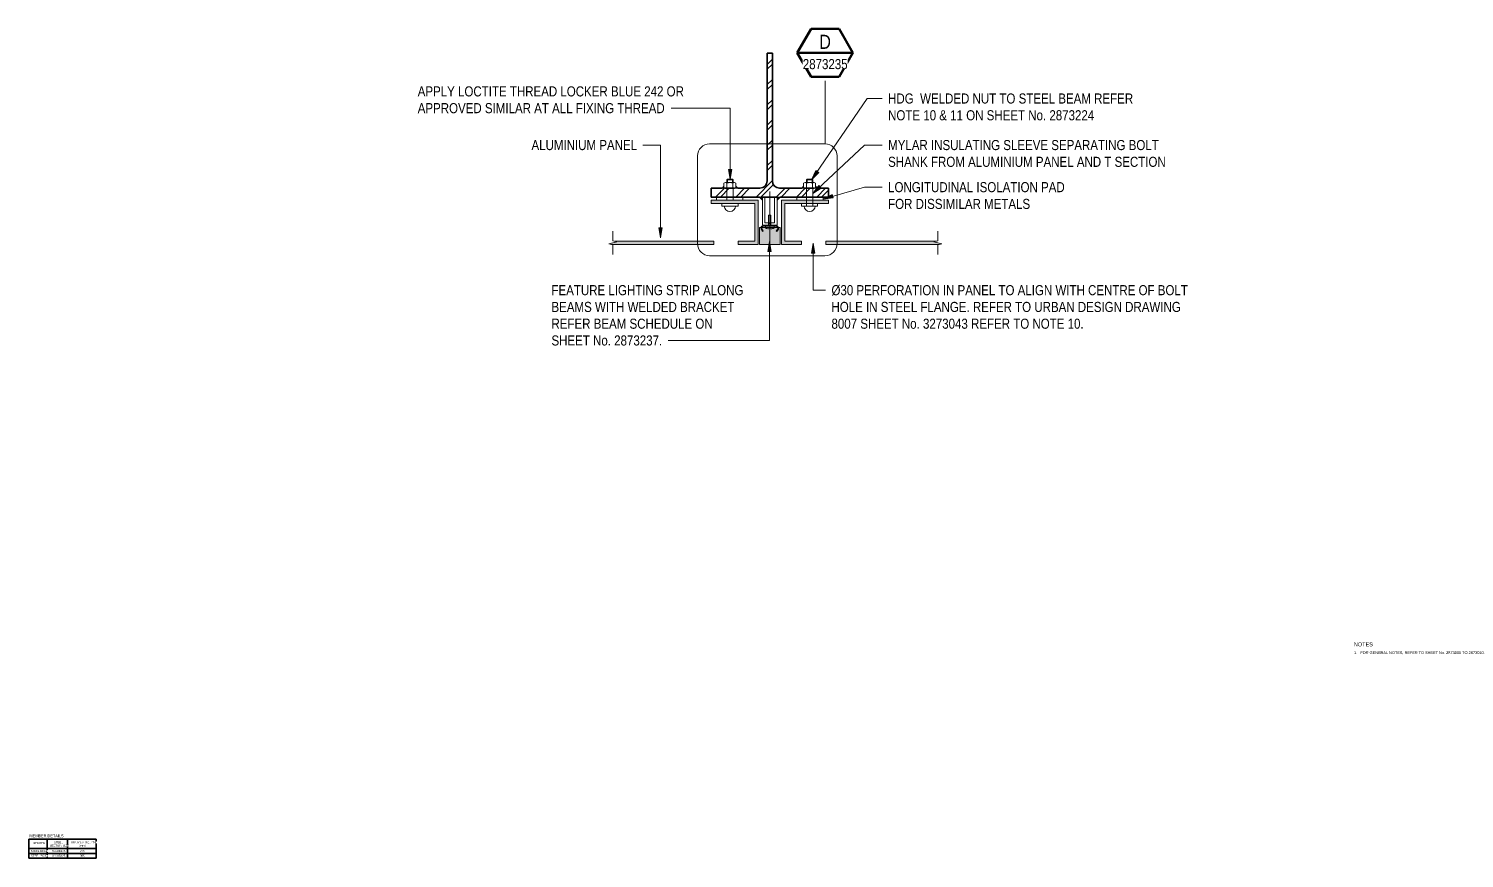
# Model space of a CAD drawing. Header units: metres. Extents: x 0.7 to 27.5, y -3.4 to 6.3.
# Drawn here: x 13.981 to 15.766, y 2.404 to 3.435 of the extents above; entities that cross this region are included whole.
import ezdxf

# ---------------------------------------------------------------- set-up
doc = ezdxf.new("R2010")
doc.units = ezdxf.units.M
doc.linetypes.add('JacobsCenter', pattern=[0.015, 0.009, -0.0015, 0.003, -0.0015])
for name, color, linetype, lineweight in [('A-ANNO-SYMB', 7, 'Continuous', 9), ('A-DETL', 7, 'Continuous', 13), ('A-DETL-GENF', 7, 'Continuous', 9), ('A-DETL-THIN', 7, 'Continuous', 9), ('G-ANNO-TEXT', 7, 'Continuous', 9)]:
    doc.layers.add(name, color=color, linetype=linetype, lineweight=lineweight)
doc.styles.add('Arial Narrow_2', font='ARIALN.TTF', dxfattribs={"height": 0.0025})
doc.styles.add('Arial Narrow_3', font='ARIALN.TTF', dxfattribs={"height": 0.0035})
doc.styles.add('Arial Narrow_4', font='ARIALN.TTF', dxfattribs={"height": 0.0175})
doc.styles.add('Arial Narrow_5', font='ARIALN.TTF', dxfattribs={"height": 0.0125})
doc.styles.add('Arial Narrow_6', font='ARIALN.TTF', dxfattribs={"height": 0.005})

# ---------------------------------------------------------------- blocks, each defined once
blk = doc.blocks.new('CS_DET_BreakLine_ViewScale - Std Break-7866648-DRG-2873233 - SECTION 2')
at = {"layer": 'A-DETL-GENF'}
for p, q in [((0.0069, 0), (-0.005, 0)), ((0.0082, 0.005), (0.0069, 0)), ((0.0107, -0.005), (0.0082, 0.005)), ((0.0119, 0), (0.0107, -0.005)), ((0.0239, 0), (0.0119, 0))]:
    blk.add_line(p, q, dxfattribs=at)
blk = doc.blocks.new('CS_DET_BreakLine_ViewScale - Std Break-7866649-DRG-2873233 - SECTION 2')
at = {"layer": 'A-DETL-GENF'}
for p, q in [((-0.005, 0), (0.0069, 0)), ((0.0069, 0), (0.0082, -0.005)), ((0.0082, -0.005), (0.0107, 0.005)), ((0.0107, 0.005), (0.0119, 0)), ((0.0119, 0), (0.0239, 0))]:
    blk.add_line(p, q, dxfattribs=at)
blk = doc.blocks.new('Drafting View - SheetRef-4900799-DRG-2873233 - SECTION 2')
at = {"layer": 'A-ANNO-SYMB', "lineweight": 50}
for p, q in [((-0.00346, 0.006), (-0.00693, 0)), ((0.00346, 0.006), (-0.00346, 0.006)), ((0.00693, 0), (0.00346, 0.006)), ((-0.00693, 0), (0.00693, 0)), ((-0.00693, 0), (-0.00347, -0.006)), ((0.00346, -0.006), (0.00693, 0)), ((-0.00347, -0.006), (0.00346, -0.006))]:
    blk.add_line(p, q, dxfattribs=at)

msp = doc.modelspace()

# ---------------------------------------------------------------- hatches: boundary and pattern name
at = {"layer": 'A-DETL-GENF'}
h = msp.add_hatch(dxfattribs=at)
h.set_pattern_fill('FP_2', color=256, style=0, pattern_type=2)
h.set_pattern_definition([(45, (4.442573, 0), (-0.012572359, 0.012572359), []), (45, (4.442573, 0.01905), (-0.012572359, 0.012572359), [])])
h.paths.add_polyline_path([(14.9752278, 3.2259838), (14.9752278, 3.2369838), (14.9144278, 3.2369838), (14.9120984, 3.2372905), (14.9099278, 3.2381896), (14.9080638, 3.2396199), (14.9066335, 3.2414838), (14.9057344, 3.2436545), (14.9054278, 3.2459838), (14.9054278, 3.4046989), (14.8990278, 3.4046989), (14.8990278, 3.2459838), (14.8987211, 3.2436545), (14.897822, 3.2414838), (14.8963917, 3.2396199), (14.8945278, 3.2381896), (14.8923571, 3.2372905), (14.8900278, 3.2369838), (14.8292278, 3.2369838), (14.8292278, 3.2259838), (14.9152278, 3.2259838)])
for points in [[(14.8468682, 3.2369838), (14.8463742, 3.2370458), (14.8459108, 3.2372278), (14.8455068, 3.2375187), (14.8451871, 3.2379003), (14.8451871, 3.2393028), (14.8428682, 3.2369838)], [(14.8625171, 3.2369838), (14.8601982, 3.2393028), (14.8601982, 3.2379003), (14.8598785, 3.2375187), (14.8594745, 3.2372278), (14.8590111, 3.2370458), (14.8585171, 3.2369838)], [(14.945939, 3.2369838), (14.9454451, 3.2370458), (14.9449817, 3.2372278), (14.9445777, 3.2375187), (14.944258, 3.2379003), (14.944258, 3.2393028), (14.941939, 3.2369838)], [(14.961588, 3.2369838), (14.9592691, 3.2393028), (14.9592691, 3.2379003), (14.9589494, 3.2375187), (14.9585453, 3.2372278), (14.958082, 3.2370458), (14.957588, 3.2369838)], [(14.8932278, 3.2219838), (14.8932278, 3.2259838), (14.8892278, 3.2259838)], [(14.9112278, 3.2219838), (14.9152278, 3.2259838), (14.9112278, 3.2259838)]]:
    msp.add_hatch(color=256, dxfattribs=at).paths.add_polyline_path(points)
at = {"layer": 'A-DETL-GENF', "true_color": 0xc0c0c0}
h = msp.add_hatch(color=9, dxfattribs=at)
h.paths.add_polyline_path([(14.8327205, 3.1669838), (14.8327205, 3.1709838), (14.7093782, 3.1709838), (14.7121378, 3.1702939), (14.7021378, 3.1677939), (14.7053782, 3.1669838), (14.7121378, 3.1669838)])
h.paths.add_polyline_path([(14.8627205, 3.1669838), (14.8877205, 3.1669838), (14.8877205, 3.2219838), (14.8292278, 3.2219838), (14.8292278, 3.2179838), (14.8837205, 3.2179838), (14.8837205, 3.1709838), (14.8627205, 3.1709838)])
h = msp.add_hatch(color=9, dxfattribs=at)
h.paths.add_polyline_path([(14.9167351, 3.1669838), (14.9417351, 3.1669838), (14.9417351, 3.1709838), (14.9207351, 3.1709838), (14.9207351, 3.2179838), (14.9752278, 3.2179838), (14.9752278, 3.2219838), (14.9167351, 3.2219838)])
h.paths.add_polyline_path([(14.9717351, 3.1669838), (15.1130353, 3.1669838), (15.1162757, 3.1677939), (15.1062757, 3.1702939), (15.1090353, 3.1709838), (14.9717351, 3.1709838)])
at = {"layer": 'A-DETL-GENF'}
h = msp.add_hatch(dxfattribs=at)
h.set_pattern_fill('FP_3', color=256, style=0, pattern_type=2)
h.set_pattern_definition([(45, (4.442573, 0), (-0.005303301, 0.005303301), [])])
h.paths.add_polyline_path([(14.9037278, 3.1909838), (14.9037278, 3.2034995), (14.9007278, 3.2034995), (14.9007278, 3.1909838)])
at = {"layer": 'A-DETL-GENF', "true_color": 0x808080}
msp.add_hatch(color=8, dxfattribs=at).paths.add_polyline_path([(14.9150055, 3.1669838), (14.9150055, 3.188106), (14.88945, 3.188106), (14.88945, 3.1669838), (14.9091827, 3.1669838)])
at = {"layer": 'G-ANNO-TEXT'}
for points in [[(14.8529976, 3.2476847), (14.8552017, 3.2601847), (14.8507935, 3.2601847)], [(14.9542227, 3.2473059), (14.9630898, 3.2563879), (14.9594488, 3.2588729)], [(14.9555581, 3.2301414), (14.9661745, 3.2370984), (14.9631548, 3.2403099)], [(14.9685656, 3.223472), (14.9811872, 3.2248149), (14.9799668, 3.2290507)], [(14.7663128, 3.1753487), (14.7685168, 3.1878487), (14.7641087, 3.1878487)], [(14.9018836, 3.1707845), (14.8996795, 3.1582845), (14.9040877, 3.1582845)], [(14.9561345, 3.1687888), (14.9539304, 3.1562888), (14.9583386, 3.1562888)]]:
    msp.add_hatch(color=256, dxfattribs=at).paths.add_polyline_path(points)

# ---------------------------------------------------------------- linework, layer by layer
at = {"layer": 'A-ANNO-SYMB', "lineweight": 18}
for p, q in [((14.9708772, 3.2920418), (14.9709502, 3.3705117)), ((14.9708632, 3.2920418), (14.8274075, 3.2920418)), ((14.8124075, 3.2770418), (14.8124075, 3.1680475)), ((14.9858632, 3.1680475), (14.9858632, 3.2770418)), ((14.8274075, 3.1530475), (14.9708632, 3.1530475))]:
    msp.add_line(p, q, dxfattribs=at)
for centre, start, end in [((14.8274075, 3.2770418), 90, 180), ((14.9708632, 3.2770418), 0, 90), ((14.8274075, 3.1680475), 180, 270), ((14.9708632, 3.1680475), 270, 0)]:
    msp.add_arc(centre, 0.015, start, end, dxfattribs=at)
at = {"layer": 'A-DETL', "lineweight": 35}
for p, q in [((14.8990278, 3.4046989), (14.8990278, 3.2459838)), ((14.9054278, 3.4046989), (14.8990278, 3.4046989)), ((14.9054278, 3.2459838), (14.9054278, 3.4046989)), ((14.8428682, 3.2369838), (14.8292278, 3.2369838)), ((14.8292278, 3.2369838), (14.8292278, 3.2259838)), ((14.8585171, 3.2369838), (14.8468682, 3.2369838)), ((14.8900278, 3.2369838), (14.8625171, 3.2369838)), ((14.941939, 3.2369838), (14.9144278, 3.2369838)), ((14.957588, 3.2369838), (14.945939, 3.2369838)), ((14.9752278, 3.2369838), (14.961588, 3.2369838)), ((14.9752278, 3.2259838), (14.9752278, 3.2369838)), ((14.8292278, 3.2259838), (14.8892278, 3.2259838)), ((14.8932278, 3.2259838), (14.9112278, 3.2259838)), ((14.9152278, 3.2259838), (14.9752278, 3.2259838)), ((13.9807617, 2.4279933), (14.0648361, 2.4279933)), ((13.9807617, 2.4279933), (13.9807617, 2.4040352)), ((14.0038357, 2.4279933), (14.0038357, 2.4040352)), ((14.0288357, 2.4279933), (14.0288357, 2.4040352)), ((14.0648361, 2.4279933), (14.0648361, 2.4040352)), ((13.9807617, 2.4160352), (14.0648361, 2.4160352)), ((13.9807617, 2.4100352), (14.0648361, 2.4100352)), ((13.9807617, 2.4040352), (14.0648361, 2.4040352))]:
    msp.add_line(p, q, dxfattribs=at)
at = {"layer": 'A-DETL', "lineweight": 9}
for p, q in [((14.8451871, 3.2393028), (14.8428682, 3.2369838)), ((14.8428682, 3.2369838), (14.8468682, 3.2369838)), ((14.8451871, 3.2379003), (14.8451871, 3.2393028)), ((14.848692, 3.2369838), (14.848692, 3.2219838)), ((14.8566926, 3.2369838), (14.8566926, 3.2219838)), ((14.8585171, 3.2369838), (14.8625171, 3.2369838)), ((14.8625171, 3.2369838), (14.8601982, 3.2393028)), ((14.8601982, 3.2393028), (14.8601982, 3.2379003)), ((14.944258, 3.2393028), (14.941939, 3.2369838)), ((14.941939, 3.2369838), (14.945939, 3.2369838)), ((14.944258, 3.2379003), (14.944258, 3.2393028)), ((14.9477629, 3.2369838), (14.9477629, 3.2147732)), ((14.9557635, 3.2369838), (14.9557635, 3.2147732)), ((14.957588, 3.2369838), (14.961588, 3.2369838)), ((14.961588, 3.2369838), (14.9592691, 3.2393028)), ((14.9592691, 3.2393028), (14.9592691, 3.2379003)), ((14.8877205, 3.2219838), (14.8292278, 3.2219838)), ((14.8292278, 3.2219838), (14.8292278, 3.2179838)), ((14.8292278, 3.2179838), (14.8837205, 3.2179838)), ((14.8358672, 3.2259838), (14.8358672, 3.2219838)), ((14.8685029, 3.2259838), (14.8358672, 3.2259838)), ((14.8427205, 3.2179838), (14.8427205, 3.2147732)), ((14.8427205, 3.2147732), (14.8627205, 3.2147732)), ((14.8606922, 3.2147827), (14.844693, 3.2147745)), ((14.8627205, 3.2147732), (14.8627205, 3.2179838)), ((14.8685029, 3.2219838), (14.8685029, 3.2259838)), ((14.8837205, 3.2179838), (14.8837205, 3.1709838)), ((14.8877205, 3.1669838), (14.8877205, 3.2219838)), ((14.8892278, 3.2259838), (14.8932278, 3.2219838)), ((14.9112278, 3.2219838), (14.9152278, 3.2259838)), ((14.9752278, 3.2219838), (14.9167351, 3.2219838)), ((14.9167351, 3.2219838), (14.9167351, 3.1669838)), ((14.9207351, 3.1709838), (14.9207351, 3.2179838)), ((14.9207351, 3.2179838), (14.9752278, 3.2179838)), ((14.9359526, 3.2259838), (14.9685883, 3.2259838)), ((14.9359526, 3.2219838), (14.9359526, 3.2259838)), ((14.9417351, 3.2179838), (14.9617351, 3.2179838)), ((14.9417351, 3.2147732), (14.9417351, 3.2179838)), ((14.9617351, 3.2147732), (14.9417351, 3.2147732)), ((14.9617351, 3.2179838), (14.9617351, 3.2147732)), ((14.9685883, 3.2259838), (14.9685883, 3.2219838)), ((14.9752278, 3.2179838), (14.9752278, 3.2219838)), ((14.7053782, 3.1669838), (14.8327205, 3.1669838)), ((14.8327205, 3.1709838), (14.7093782, 3.1709838)), ((14.8327205, 3.1669838), (14.8327205, 3.1709838)), ((14.8837205, 3.1709838), (14.8627205, 3.1709838)), ((14.8627205, 3.1709838), (14.8627205, 3.1669838)), ((14.8627205, 3.1669838), (14.8877205, 3.1669838)), ((14.9167351, 3.1669838), (14.9417351, 3.1669838)), ((14.9417351, 3.1709838), (14.9207351, 3.1709838)), ((14.9417351, 3.1669838), (14.9417351, 3.1709838)), ((15.1090353, 3.1709838), (14.9717351, 3.1709838)), ((14.9717351, 3.1709838), (14.9717351, 3.1669838)), ((14.9717351, 3.1669838), (15.1130353, 3.1669838))]:
    msp.add_line(p, q, dxfattribs=at)
at = {"layer": 'A-DETL', "linetype": 'JacobsCenter', "lineweight": 9}
msp.add_line((14.9022278, 3.1629557), (14.9022278, 3.2329557), dxfattribs=at)
at = {"layer": 'A-DETL', "lineweight": 18}
for p, q in [((14.8932278, 3.2259838), (14.8892278, 3.2259838)), ((14.8932278, 3.2219838), (14.8932278, 3.2259838)), ((14.8932278, 3.2259838), (14.8932278, 3.1909838)), ((14.8962278, 3.2259838), (14.8962278, 3.1939838)), ((14.9082278, 3.1939838), (14.9082278, 3.2259838)), ((14.9152278, 3.2259838), (14.9112278, 3.2259838)), ((14.9112278, 3.2259838), (14.9112278, 3.2219838)), ((14.9112278, 3.1909838), (14.9112278, 3.2259838)), ((14.9037278, 3.2034995), (14.9007278, 3.2034995)), ((14.9007278, 3.2034995), (14.9007278, 3.1909838)), ((14.9037278, 3.1909838), (14.9037278, 3.2034995)), ((14.9150055, 3.188106), (14.88945, 3.188106)), ((14.88945, 3.188106), (14.88945, 3.1669838)), ((14.8932278, 3.1909838), (14.9112278, 3.1909838)), ((14.8962278, 3.1939838), (14.9082278, 3.1939838)), ((14.8962278, 3.1895488), (14.9082278, 3.1895488)), ((14.8966876, 3.1895488), (14.8966876, 3.1874135)), ((14.9007278, 3.1909838), (14.9037278, 3.1909838)), ((14.907768, 3.1874135), (14.907768, 3.1895488)), ((14.9150055, 3.1669838), (14.9150055, 3.188106)), ((14.88945, 3.1669838), (14.9150055, 3.1669838))]:
    msp.add_line(p, q, dxfattribs=at)
at = {"layer": 'A-DETL'}
for p, q in [((14.8914311, 3.1880488), (14.8914311, 3.1859074)), ((14.8914311, 3.1859074), (14.8932797, 3.1831669)), ((14.8924311, 3.1880488), (14.8924311, 3.1862132)), ((14.8924311, 3.1862132), (14.8941087, 3.183726)), ((14.8941087, 3.183726), (14.8932797, 3.1831669)), ((14.9022278, 3.1905488), (14.8939311, 3.1905488)), ((14.9022278, 3.1895488), (14.8939311, 3.1895488)), ((14.9022278, 3.1905488), (14.9105244, 3.1905488)), ((14.9022278, 3.1895488), (14.9105244, 3.1895488)), ((14.9120244, 3.1862132), (14.9103468, 3.183726)), ((14.9103468, 3.183726), (14.9111759, 3.1831669)), ((14.9130244, 3.1859074), (14.9111759, 3.1831669)), ((14.9120244, 3.1880488), (14.9120244, 3.1862132)), ((14.9130244, 3.1880488), (14.9130244, 3.1859074))]:
    msp.add_line(p, q, dxfattribs=at)
at = {"layer": 'A-DETL', "lineweight": 9}
for centre, radius, start, end in [((14.8468682, 3.2389838), 0.002, 212.8030318, 270), ((14.8585171, 3.2389838), 0.002, 270, 327.1969682), ((14.945939, 3.2389838), 0.002, 212.8030318, 270), ((14.957588, 3.2389838), 0.002, 270, 327.1969682), ((14.8526926, 3.2148588), 0.007, 180.6858128, 359.3723736), ((14.9517629, 3.2148588), 0.007, 180.7004917, 359.2995083)]:
    msp.add_arc(centre, radius, start, end, dxfattribs=at)
at = {"layer": 'A-DETL', "lineweight": 35}
for centre, start, end in [((14.8900278, 3.2459838), 270, 360), ((14.9144278, 3.2459838), 180, 270)]:
    msp.add_arc(centre, 0.009, start, end, dxfattribs=at)
at = {"layer": 'A-DETL'}
for centre, radius, start, end in [((14.8939311, 3.1880488), 0.0025, 90, 180), ((14.8939311, 3.1880488), 0.0015, 90, 180), ((14.9105244, 3.1880488), 0.0025, 0, 90), ((14.9105244, 3.1880488), 0.0015, 0, 90)]:
    msp.add_arc(centre, radius, start, end, dxfattribs=at)
at = {"layer": 'A-DETL', "lineweight": 18}
for centre, radius, start, end in [((14.9022278, 3.1998775), 0.0136398, 246.0350215, 263.7464207), ((14.9022278, 3.1835132), 0.0031748, 62.0957898, 117.9042102), ((14.9022278, 3.1998775), 0.0136398, 276.2535793, 293.9649785)]:
    msp.add_arc(centre, radius, start, end, dxfattribs=at)
at = {"layer": 'A-DETL-THIN'}
for p, q in [((14.8451871, 3.2393028), (14.8451871, 3.2430802)), ((14.8583218, 3.2439838), (14.8470635, 3.2439838)), ((14.8470635, 3.2369838), (14.8583218, 3.2369838)), ((14.8494926, 3.2479838), (14.8486926, 3.2471838)), ((14.8486926, 3.2471838), (14.8486926, 3.2439838)), ((14.8566926, 3.2471838), (14.8486926, 3.2471838)), ((14.8489399, 3.2430802), (14.8489399, 3.2378874)), ((14.8494926, 3.2439838), (14.8494926, 3.2479838)), ((14.8558926, 3.2479838), (14.8494926, 3.2479838)), ((14.8558926, 3.2439838), (14.8558926, 3.2479838)), ((14.8566926, 3.2471838), (14.8558926, 3.2479838)), ((14.8564454, 3.2430802), (14.8564454, 3.2378874)), ((14.8566926, 3.2439838), (14.8566926, 3.2471838)), ((14.8601982, 3.2430802), (14.8601982, 3.2393028)), ((14.944258, 3.2393028), (14.944258, 3.2430802)), ((14.9573927, 3.2439838), (14.9461343, 3.2439838)), ((14.9461343, 3.2369838), (14.9573927, 3.2369838)), ((14.9485635, 3.2479838), (14.9477635, 3.2471838)), ((14.9477635, 3.2471838), (14.9477635, 3.2439838)), ((14.9557635, 3.2471838), (14.9477635, 3.2471838)), ((14.9480107, 3.2430802), (14.9480107, 3.2378874)), ((14.9485635, 3.2439838), (14.9485635, 3.2479838)), ((14.9549635, 3.2479838), (14.9485635, 3.2479838)), ((14.9549635, 3.2439838), (14.9549635, 3.2479838)), ((14.9557635, 3.2471838), (14.9549635, 3.2479838)), ((14.9555163, 3.2430802), (14.9555163, 3.2378874)), ((14.9557635, 3.2439838), (14.9557635, 3.2471838)), ((14.9592691, 3.2430802), (14.9592691, 3.2393028))]:
    msp.add_line(p, q, dxfattribs=at)
for centre, radius, start, end in [((14.8470635, 3.2415838), 0.0024, 38.5717036, 141.4282964), ((14.8470635, 3.2393838), 0.0024, 218.5717339, 252.8572345), ((14.8470635, 3.2393838), 0.0024, 253.2964584, 321.4282964), ((14.8526926, 3.2357393), 0.0082446, 62.9234034, 117.0765966), ((14.8526926, 3.2452284), 0.0082446, 242.9234034, 297.0765966), ((14.8583218, 3.2415838), 0.0024, 38.5717036, 141.4282964), ((14.8583218, 3.2393838), 0.0024, 218.5717036, 286.7035666), ((14.8583218, 3.2393838), 0.0024, 287.1427655, 321.4282964), ((14.9461343, 3.2415838), 0.0024, 38.5717036, 141.4282964), ((14.9461343, 3.2393838), 0.0024, 218.5717339, 252.8572345), ((14.9461343, 3.2393838), 0.0024, 253.2964584, 321.4282964), ((14.9517635, 3.2357393), 0.0082446, 62.9234034, 117.0765966), ((14.9517635, 3.2452284), 0.0082446, 242.9234034, 297.0765966), ((14.9573927, 3.2415838), 0.0024, 38.5717036, 141.4282964), ((14.9573927, 3.2393838), 0.0024, 218.5717036, 286.7035666), ((14.9573927, 3.2393838), 0.0024, 287.1427655, 321.4282964)]:
    msp.add_arc(centre, radius, start, end, dxfattribs=at)
at = {"layer": 'G-ANNO-TEXT'}
for p, q in [((14.9542227, 3.2473059), (15.0232302, 3.3484136)), ((15.0232302, 3.3484136), (15.0418447, 3.3484136)), ((14.8265741, 3.3364281), (14.7795235, 3.3364281)), ((14.8529976, 3.3364281), (14.8265741, 3.3364281)), ((14.8529976, 3.2476847), (14.8529976, 3.3364281)), ((14.7556687, 3.2905488), (14.7443774, 3.2905488)), ((14.7663128, 3.2905488), (14.7556687, 3.2905488)), ((14.7663128, 3.1753487), (14.7663128, 3.2905488)), ((14.9555581, 3.2301414), (15.0198022, 3.2905488)), ((15.0198022, 3.2905488), (15.0418447, 3.2905488)), ((14.8552017, 3.2601847), (14.8507935, 3.2601847)), ((14.8507935, 3.2601847), (14.8529976, 3.2476847)), ((14.8529976, 3.2476847), (14.8552017, 3.2601847)), ((14.9594488, 3.2588729), (14.9542227, 3.2473059)), ((14.9542227, 3.2473059), (14.9630898, 3.2563879)), ((14.9630898, 3.2563879), (14.9594488, 3.2588729)), ((14.9631548, 3.2403099), (14.9555581, 3.2301414)), ((14.9555581, 3.2301414), (14.9661745, 3.2370984)), ((14.9661745, 3.2370984), (14.9631548, 3.2403099)), ((14.9685656, 3.223472), (15.0198022, 3.2382344)), ((15.0198022, 3.2382344), (15.0418447, 3.2382344)), ((14.9799668, 3.2290507), (14.9685656, 3.223472)), ((14.9685656, 3.223472), (14.9811872, 3.2248149)), ((14.9811872, 3.2248149), (14.9799668, 3.2290507)), ((14.7685168, 3.1878487), (14.7641087, 3.1878487)), ((14.7641087, 3.1878487), (14.7663128, 3.1753487)), ((14.7663128, 3.1753487), (14.7685168, 3.1878487)), ((14.9018836, 3.1707845), (14.8996795, 3.1582845)), ((14.9040877, 3.1582845), (14.9018836, 3.1707845)), ((14.9018836, 3.1707845), (14.9018836, 3.047672)), ((14.9561345, 3.1687888), (14.9539304, 3.1562888)), ((14.9583386, 3.1562888), (14.9561345, 3.1687888)), ((14.9561345, 3.1687888), (14.9561345, 3.1101798)), ((14.8996795, 3.1582845), (14.9040877, 3.1582845)), ((14.9539304, 3.1562888), (14.9583386, 3.1562888)), ((14.9561345, 3.1101798), (14.9714264, 3.1101798)), ((14.8875052, 3.047672), (14.7758472, 3.047672)), ((14.9018836, 3.047672), (14.8875052, 3.047672))]:
    msp.add_line(p, q, dxfattribs=at)

# ---------------------------------------------------------------- block references
at = {"layer": 'A-ANNO-SYMB', "lineweight": 50, "xscale": 4.999999999999998, "yscale": 4.999999999999998, "zscale": 4.999999999999998}
msp.add_blockref('Drafting View - SheetRef-4900799-DRG-2873233 - SECTION 2', (14.9709825, 3.4051501), dxfattribs=at)
at = {"layer": 'A-DETL-GENF', "rotation": 270.0000000000003}
for name, p in [('CS_DET_BreakLine_ViewScale - Std Break-7866648-DRG-2873233 - SECTION 2', (14.7071378, 3.1784838)), ('CS_DET_BreakLine_ViewScale - Std Break-7866649-DRG-2873233 - SECTION 2', (15.1112757, 3.1784838))]:
    msp.add_blockref(name, p, dxfattribs=at)

# ---------------------------------------------------------------- texts
at = {"layer": 'G-ANNO-TEXT', "attachment_point": 1, "bg_fill": 3, "box_fill_scale": 1, "bg_fill_color": 256, "bg_fill_true_color": 13158600, "bg_fill_transparency": 0}
for s, insert, char_height, style in [('APPLY LOCTITE THREAD LOCKER BLUE 242 OR ', (14.4644454, 3.3635141), 0.0125, 'Arial Narrow_5'), ('FEATURE LIGHTING STRIP ALONG ', (14.6307639, 3.1164298), 0.0125, 'Arial Narrow_5'), ('1.', (15.62854, 2.6613304), 0.0035, 'Arial Narrow_3')]:
    msp.add_mtext(s, dxfattribs=dict(at, insert=insert, char_height=char_height, style=style))

# ---------------------------------------------------------------- next in the draw order: texts
at = {"layer": 'A-ANNO-SYMB', "insert": (14.9637528, 3.4276395), "char_height": 0.0175, "attachment_point": 1, "style": 'Arial Narrow_4', "bg_fill": 3, "box_fill_scale": 1, "bg_fill_color": 256, "bg_fill_transparency": 0}
msp.add_mtext('D', dxfattribs=at)
at = {"layer": 'A-ANNO-SYMB', "insert": (14.9432528, 3.3974345), "char_height": 0.0125, "attachment_point": 1, "style": 'Arial Narrow_5', "bg_fill": 3, "box_fill_scale": 1, "bg_fill_color": 256, "bg_fill_true_color": 13158600, "bg_fill_transparency": 0}
msp.add_mtext('2873235', dxfattribs=at)
at = {"layer": 'G-ANNO-TEXT', "attachment_point": 1, "bg_fill": 3, "box_fill_scale": 1, "bg_fill_color": 256, "bg_fill_true_color": 13158600, "bg_fill_transparency": 0}
for s, insert, char_height, style in [('APPROVED SIMILAR AT ALL FIXING THREAD', (14.4644454, 3.3426781), 0.0125, 'Arial Narrow_5'), ('HDG  WELDED NUT TO STEEL BEAM REFER ', (15.0493447, 3.3546636), 0.0125, 'Arial Narrow_5'), ('ALUMINIUM PANEL', (14.6059086, 3.2967988), 0.0125, 'Arial Narrow_5'), ('MYLAR INSULATING SLEEVE SEPARATING BOLT ', (15.0493447, 3.2967988), 0.0125, 'Arial Narrow_5'), ('LONGITUDINAL ISOLATION PAD ', (15.0493447, 3.2444844), 0.0125, 'Arial Narrow_5'), ('Ø30 PERFORATION IN PANEL TO ALIGN WITH CENTRE OF BOLT ', (14.9789264, 3.1164298), 0.0125, 'Arial Narrow_5'), ('BEAMS WITH WELDED BRACKET', (14.6307639, 3.0955939), 0.0125, 'Arial Narrow_5'), ('FOR GENERAL NOTES, REFER TO SHEET No. 2873005 TO 2873010.', (15.6365436, 2.6613304), 0.0035, 'Arial Narrow_3'), ('MEMBER DETAILS', (13.9817447, 2.433666), 0.0035, 'Arial Narrow_3'), ("MINIMUM 'W1' / 'T4' ", (14.0340765, 2.4251666), 0.0025, 'Arial Narrow_2')]:
    msp.add_mtext(s, dxfattribs=dict(at, insert=insert, char_height=char_height, style=style))

# ---------------------------------------------------------------- next in the draw order: texts
for s, insert, char_height, style in [('NOTE 10 & 11 ON SHEET No. 2873224', (15.0493447, 3.3338276), 0.0125, 'Arial Narrow_5'), ('SHANK FROM ALUMINIUM PANEL AND T SECTION ', (15.0493447, 3.2759629), 0.0125, 'Arial Narrow_5'), ('FOR DISSIMILAR METALS', (15.0493447, 3.2236485), 0.0125, 'Arial Narrow_5'), ('HOLE IN STEEL FLANGE. REFER TO URBAN DESIGN DRAWING ', (14.9789264, 3.0955939), 0.0125, 'Arial Narrow_5'), ('REFER BEAM SCHEDULE ON ', (14.6307639, 3.0747579), 0.0125, 'Arial Narrow_5'), ('NOTES', (15.62854, 2.6724541), 0.005, 'Arial Narrow_6'), ('MEMBER', (13.98602, 2.4241804), 0.0025, 'Arial Narrow_2'), ('STEEL ', (14.0123093, 2.4251666), 0.0025, 'Arial Narrow_2'), ('(mm)', (14.0436676, 2.4209994), 0.0025, 'Arial Narrow_2')]:
    msp.add_mtext(s, dxfattribs=dict(at, insert=insert, char_height=char_height, style=style))

# ---------------------------------------------------------------- next in the draw order: texts
for s, insert, char_height, style in [('8007 SHEET No. 3273043 REFER TO NOTE 10.', (14.9789264, 3.0747579), 0.0125, 'Arial Narrow_5'), ('SHEET No. 2873237.', (14.6307639, 3.053922), 0.0125, 'Arial Narrow_5'), ('STEEL BEAM', (13.9832411, 2.4144063), 0.0025, 'Arial Narrow_2'), ('275', (14.0445791, 2.4144063), 0.0025, 'Arial Narrow_2')]:
    msp.add_mtext(s, dxfattribs=dict(at, insert=insert, char_height=char_height, style=style))

# ---------------------------------------------------------------- next in the draw order: texts
at = {"layer": 'G-ANNO-TEXT', "char_height": 0.0025, "attachment_point": 1, "style": 'Arial Narrow_2', "bg_fill": 3, "box_fill_scale": 1, "bg_fill_color": 256, "bg_fill_true_color": 13158600, "bg_fill_transparency": 0}
for s, insert in [('SECTION SIZE', (14.0068854, 2.4209994)), ('STEEL POST', (13.9833734, 2.4084063)), ('305', (14.0445791, 2.4084063))]:
    msp.add_mtext(s, dxfattribs=dict(at, insert=insert))

# ---------------------------------------------------------------- next in the draw order: texts
at = {"layer": 'G-ANNO-TEXT', "insert": (14.0100835, 2.4144063), "char_height": 0.0025, "attachment_point": 1, "style": 'Arial Narrow_2', "bg_fill": 3, "box_fill_scale": 1, "bg_fill_color": 256, "bg_fill_true_color": 13158600, "bg_fill_transparency": 0}
msp.add_mtext('610UB125', dxfattribs=at)

# ---------------------------------------------------------------- next in the draw order: texts
at = {"layer": 'G-ANNO-TEXT', "insert": (14.0101057, 2.4084063), "char_height": 0.0025, "attachment_point": 1, "style": 'Arial Narrow_2', "bg_fill": 3, "box_fill_scale": 1, "bg_fill_color": 256, "bg_fill_true_color": 13158600, "bg_fill_transparency": 0}
msp.add_mtext('610UB125', dxfattribs=at)

doc.saveas('drawing.dxf')
